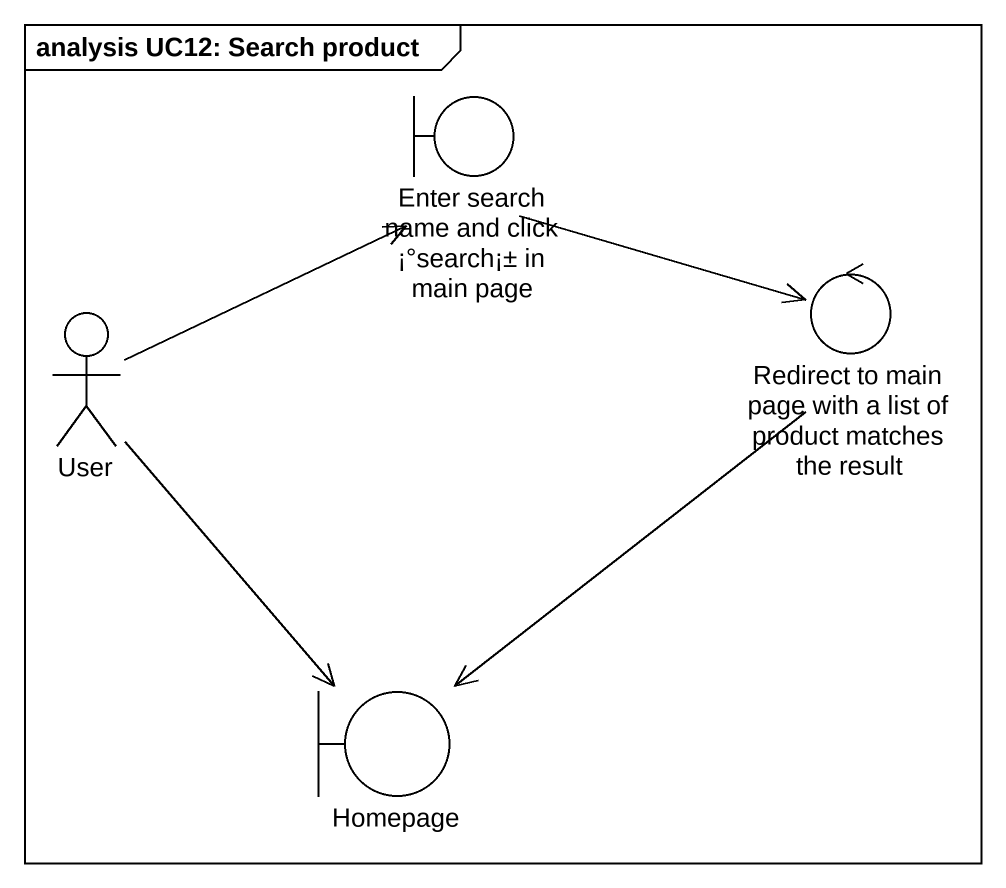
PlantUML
@startuml
mainframe analysis UC12: Search product
boundary "Enter search name and click ¡°search¡± in main page" as Enter_search_name_and_click
actor User
control "Redirect to main page with a list of product matches the result" as Redirect_to_main_page_with
boundary Homepage
Enter_search_name_and_click -right-> Redirect_to_main_page_with
User -right-> Enter_search_name_and_click
User --> Homepage
Redirect_to_main_page_with --> Homepage
@enduml
